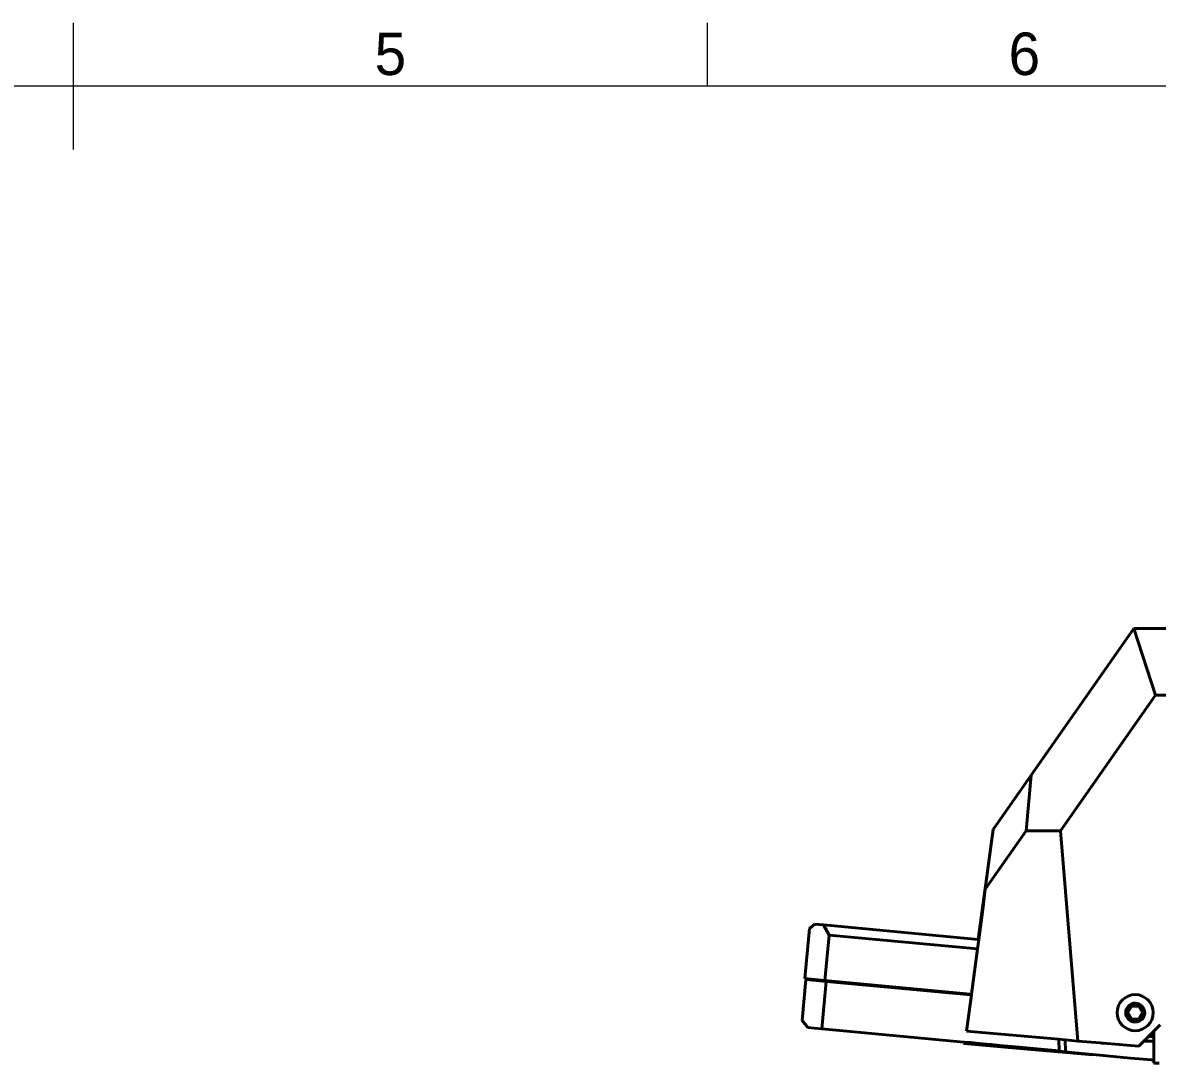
# Model space of a CAD drawing. Header units: millimetres. Extents: x 15 to 415, y 5 to 292.
# Drawn here: x 211 to 300.5, y 210 to 292 of the extents above; entities that cross this region are included whole.
import ezdxf

# ---------------------------------------------------------------- set-up
doc = ezdxf.new("R2010")
doc.units = ezdxf.units.MM
doc.layers.add('Border', color=7, linetype='Continuous')
doc.layers.add('Geometries', color=7, linetype='Continuous')
doc.styles.add('Shapr0', font='txt', dxfattribs={"height": 3.3495})

msp = doc.modelspace()

# ---------------------------------------------------------------- linework, layer by layer
at = {"layer": 'Border', "linetype": 'Continuous', "lineweight": 15}
for p, q in [((215, 282), (215, 292)), ((265, 287), (265, 292)), ((410, 287), (20, 287))]:
    msp.add_line(p, q, dxfattribs=at)
at = {"layer": 'Geometries', "linetype": 'Continuous', "lineweight": 40}
for p, q in [((298.6369, 244.2463), (290.5461, 232.6914)), ((298.6411, 244.2523), (298.6369, 244.2463)), ((298.6369, 244.2463), (300.3381, 238.9983)), ((312.1378, 244.2523), (298.6411, 244.2523)), ((300.3381, 238.9983), (292.8417, 228.2924)), ((300.3381, 238.9983), (312.1378, 238.9983)), ((287.5376, 228.3948), (290.5461, 232.6914)), ((290.5461, 232.6914), (290.1298, 228.2924)), ((290.1298, 228.2924), (286.9207, 223.7094)), ((287.1309, 225.3054), (287.5376, 228.3948)), ((290.1298, 228.2924), (292.8417, 228.2924)), ((292.8417, 228.2924), (294.2279, 211.7316)), ((286.3546, 219.7443), (287.1269, 225.2903)), ((286.9207, 223.7094), (287.1309, 225.3054)), ((287.1269, 225.2903), (287.1309, 225.3054)), ((286.7648, 222.5251), (286.9207, 223.7094)), ((286.7648, 222.5251), (286.3773, 219.7422)), ((286.3982, 219.7403), (286.7648, 222.5251)), ((273.0427, 220.5878), (272.7024, 216.9497)), ((273.4782, 220.9488), (273.0427, 220.5878)), ((274.1453, 220.8864), (273.4782, 220.9488)), ((274.6025, 220.0834), (274.1453, 220.8864)), ((274.1453, 220.8864), (286.3546, 219.7443)), ((274.6025, 220.0834), (274.2679, 216.5061)), ((286.2993, 218.9893), (274.6025, 220.0834)), ((286.2993, 218.9893), (286.3982, 219.7403)), ((286.3546, 219.7443), (286.3773, 219.7422)), ((286.3773, 219.7422), (286.3982, 219.7403)), ((285.83, 215.4245), (286.2993, 218.9893)), ((272.4701, 213.3479), (272.7728, 216.5838)), ((272.6748, 216.6551), (272.7024, 216.9497)), ((274.2679, 216.5061), (272.6748, 216.6551)), ((272.7728, 216.5838), (274.3659, 216.4348)), ((274.3659, 216.4348), (274.0166, 212.7011)), ((285.7541, 215.4316), (274.2679, 216.5061)), ((285.7455, 215.3703), (274.3659, 216.4348)), ((285.445, 212.5), (285.8219, 215.3631)), ((285.7455, 215.3703), (285.7541, 215.4316)), ((285.7682, 215.3682), (285.7455, 215.3703)), ((285.7767, 215.4295), (285.7541, 215.4316)), ((285.7767, 215.4295), (285.7682, 215.3682)), ((285.8219, 215.3631), (285.7682, 215.3682)), ((285.83, 215.4245), (285.7767, 215.4295)), ((285.8219, 215.3631), (285.83, 215.4245)), ((297.9924, 213.9774), (297.9924, 213.9662)), ((297.9924, 213.9662), (297.9924, 213.9544)), ((298.4537, 214.4662), (298.165, 213.9662)), ((298.165, 213.9662), (298.4489, 213.4744)), ((298.4537, 214.4662), (298.4682, 214.4662)), ((298.7424, 214.4662), (298.4682, 214.4662)), ((298.7424, 214.4662), (299.0156, 214.4662)), ((299.031, 214.4662), (299.0156, 214.4662)), ((299.031, 214.4662), (299.2033, 214.1678)), ((299.3197, 213.9662), (299.0357, 213.4743)), ((299.3197, 213.9662), (299.2033, 214.1678)), ((272.4701, 213.3479), (272.9214, 212.8035)), ((298.4537, 213.4662), (298.4489, 213.4744)), ((298.4537, 213.4662), (298.4691, 213.4662)), ((298.7424, 213.4662), (298.4691, 213.4662)), ((298.7424, 213.4662), (299.0165, 213.4662)), ((299.031, 213.4662), (299.0165, 213.4662)), ((299.031, 213.4662), (299.0357, 213.4743)), ((300.2113, 212.5083), (300.7113, 213.0083)), ((273.4192, 212.7569), (272.9214, 212.8035)), ((274.0166, 212.7011), (273.4192, 212.7569)), ((274.0166, 212.7011), (285.2278, 211.6523)), ((292.7061, 211.8647), (285.445, 212.5)), ((299.7799, 212.0768), (300.1174, 212.4143)), ((300.1174, 212.4143), (300.2113, 212.5083)), ((300.1174, 212.0768), (300.1174, 212.4143)), ((300.2113, 212.5083), (300.2113, 211.7268)), ((285.2112, 211.5331), (285.2278, 211.6523)), ((285.2339, 211.5311), (285.2112, 211.5331)), ((285.2278, 211.6523), (285.2505, 211.6502)), ((285.2505, 211.6502), (285.2339, 211.5311)), ((286.6941, 211.4034), (285.2339, 211.5311)), ((285.2505, 211.6502), (285.7657, 211.602)), ((285.7721, 211.6014), (285.7657, 211.602)), ((286.7064, 211.514), (285.7721, 211.6014)), ((286.7064, 211.514), (286.6941, 211.4034)), ((288.714, 211.2266), (286.6941, 211.4034)), ((286.7064, 211.514), (287.4095, 211.4483)), ((288.0539, 211.388), (287.4095, 211.4483)), ((288.7274, 211.325), (288.0539, 211.388)), ((288.7274, 211.325), (288.714, 211.2266)), ((295.3886, 210.6427), (288.714, 211.2266)), ((288.7274, 211.325), (292.7433, 210.9493)), ((293.2083, 211.8208), (292.7061, 211.8647)), ((292.7433, 210.9493), (292.7061, 211.8647)), ((294.2279, 211.7316), (293.2083, 211.8208)), ((293.2083, 211.8208), (293.2469, 210.8711)), ((294.2279, 211.7316), (295.988, 211.5776)), ((295.988, 211.5776), (296.2101, 211.5582)), ((296.2101, 211.5582), (299.0158, 211.3127)), ((299.0158, 211.3127), (299.4299, 211.7268)), ((299.4299, 211.7268), (299.7799, 212.0768)), ((300.2113, 211.7268), (299.4299, 211.7268)), ((299.7799, 212.0768), (300.1174, 212.0768)), ((300.2113, 211.7268), (300.2113, 210.2197)), ((292.7445, 210.9181), (292.7433, 210.9493)), ((293.2469, 210.8711), (292.7445, 210.9181)), ((293.7455, 210.8245), (293.2484, 210.871)), ((295.3911, 210.6706), (293.7455, 210.8245)), ((295.3911, 210.6706), (295.3886, 210.6427)), ((298.3781, 210.3912), (295.3911, 210.6706)), ((298.3781, 210.3912), (298.3772, 210.3812)), ((300.0326, 210.2364), (298.3772, 210.3812)), ((300.0326, 210.2364), (298.3781, 210.3912)), ((300.2113, 210.2197), (300.0326, 210.2364)), ((300.2113, 210.2197), (300.2113, 209.9752)), ((300.2113, 209.9752), (300.6316, 209.9752))]:
    msp.add_line(p, q, dxfattribs=at)
msp.add_circle((298.7424, 213.9662), 1.425, dxfattribs=at)
for centre, radius, start, end in [((298.7424, 213.9662), 0.75, 270, 179.144032), ((298.7424, 213.9662), 0.75, 180.897681, 270), ((298.7424, 213.9662), 0.5774, 120, 180), ((298.7424, 213.9662), 0.5774, 180, 240), ((298.7424, 213.9662), 0.5774, 60, 120), ((298.7424, 213.9662), 0.5774, 0, 60), ((298.7424, 213.9662), 0.5774, 300, 0), ((298.7424, 213.9662), 0.5774, 240, 300), ((296.1703, 212.3822), 0.825, 257.230003, 272.764706)]:
    msp.add_arc(centre, radius, start, end, dxfattribs=at)

# ---------------------------------------------------------------- texts
at = {"layer": 'Border', "linetype": 'Continuous', "lineweight": 15, "char_height": 3.3495, "width": 3.3495, "attachment_point": 8, "style": 'Shapr0'}
for s, insert in [('5', (240, 287.8252)), ('6', (290, 287.8252))]:
    msp.add_mtext(s, dxfattribs=dict(at, insert=insert))

doc.saveas('drawing.dxf')
